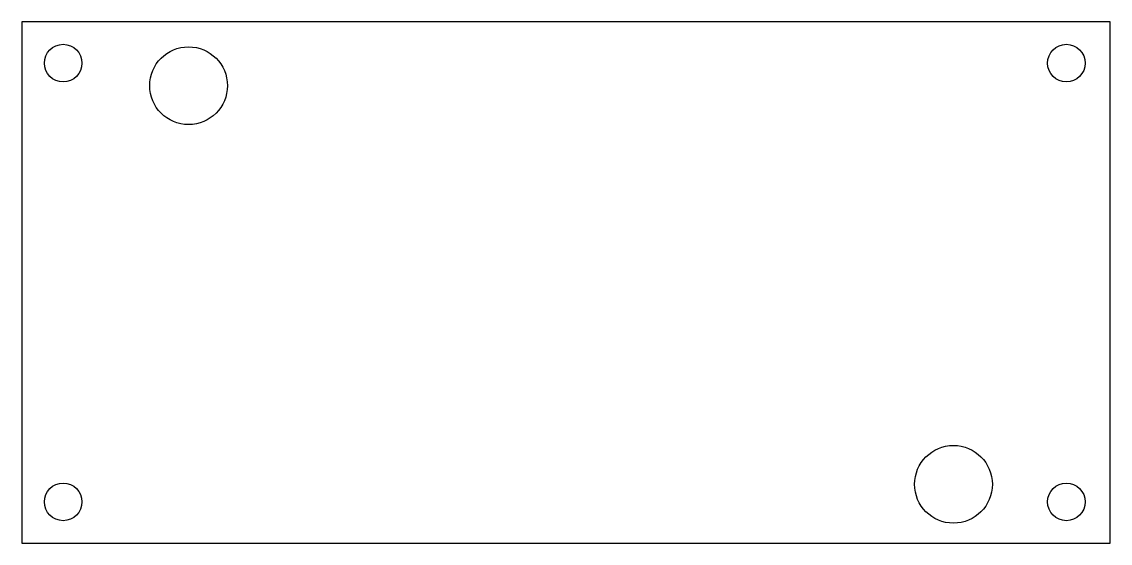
# Model space of a CAD drawing. Header units: millimetres. Extents: x -21.7 to 21.7, y -10.4 to 10.4.
import ezdxf

# ---------------------------------------------------------------- set-up
doc = ezdxf.new("R2010")
doc.units = ezdxf.units.MM
doc.layers.get('0').update_dxf_attribs({"linetype": 'CONTINUOUS'})

msp = doc.modelspace()

# ---------------------------------------------------------------- linework, layer by layer
msp.add_lwpolyline([(21.7, -10.4), (21.7, 10.4), (-21.7, 10.4), (-21.7, -10.4)], close=True)
for centre, radius in [((-20.05, 8.75), 0.75), ((-15.05, 7.85), 1.55), ((19.95, 8.75), 0.75), ((15.45, -8.05), 1.55), ((-20.05, -8.75), 0.75), ((19.95, -8.75), 0.75)]:
    msp.add_circle(centre, radius)

doc.saveas('drawing.dxf')
